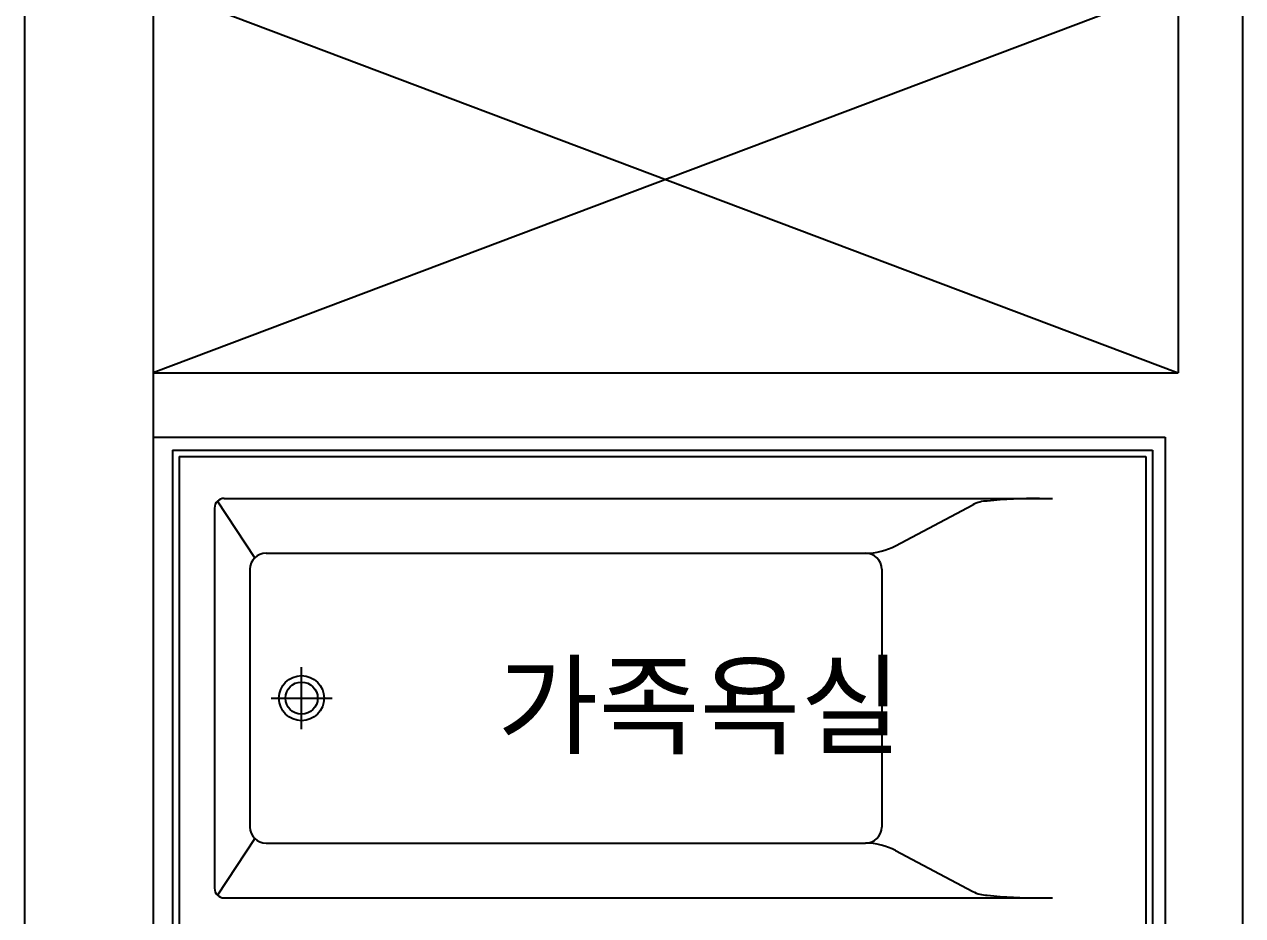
# Model space of a CAD drawing. Header units: millimetres. Extents: x -33000 to 294000, y 0 to 42408.
# Drawn here: x 8150 to 10040, y 16692 to 18075 of the extents above; entities that cross this region are included whole.
import ezdxf
from ezdxf.enums import TextEntityAlignment as Align

# ---------------------------------------------------------------- set-up
doc = ezdxf.new("R2010")
doc.units = ezdxf.units.MM
doc.header["$LTSCALE"] = 50
doc.layers.add('arch', color=8, linetype='Continuous')
doc.layers.add('실명', color=9, linetype='Continuous')
doc.styles.add('FORTELINE', font='malgun.ttf')

msp = doc.modelspace()

# ---------------------------------------------------------------- linework, layer by layer
at = {"layer": 'arch'}
for p, q in [((8349.6, 19544.5), (8349.6, 12799.5)), ((8149.6, 19294.5), (8149.6, 12909.5)), ((8349.6, 18214.5), (8349.6, 12799.5)), ((8349.6, 18134.5), (9939.6, 17534.5)), ((9939.6, 18134.5), (8349.6, 17534.5)), ((8379.6, 17414.5), (9899.6, 17414.5)), ((8379.6, 17414.5), (8379.6, 15194.5)), ((9899.6, 17414.5), (9899.6, 15954.5)), ((8389.6, 17404.5), (9889.6, 17404.5)), ((8389.6, 17404.5), (8389.6, 16654.5)), ((9889.6, 17404.5), (9889.6, 16654.5)), ((8506.9, 17247.2), (8449, 17335.1)), ((8459.6, 17339.5), (9744.6, 17339.5)), ((8444.6, 17324.5), (8444.6, 16734.5)), ((9501.2, 17266), (9621, 17329.5)), ((8524.6, 17254.5), (9454.6, 17254.5)), ((8499.6, 17229.5), (8499.6, 16829.5)), ((9479.6, 17229.5), (9479.6, 16829.5)), ((8579.6, 16981.5), (8579.6, 17077.6)), ((8532.3, 17029.5), (8626.9, 17029.5)), ((8506.9, 16811.8), (8449, 16723.9)), ((8524.6, 16804.5), (9454.6, 16804.5)), ((9501.2, 16793), (9621, 16729.5)), ((8459.6, 16719.5), (9744.6, 16719.5))]:
    msp.add_line(p, q, dxfattribs=at)
at = {"layer": 'arch', "ltscale": 2}
for p, q in [((9939.6, 18134.5), (9939.6, 17534.5)), ((10039.6, 18134.5), (10039.6, 15964.5)), ((8349.6, 17534.5), (9939.6, 17534.5)), ((8349.6, 17434.5), (9919.6, 17434.5)), ((9919.6, 17434.5), (9919.6, 15964.5))]:
    msp.add_line(p, q, dxfattribs=at)
at = {"layer": 'arch'}
for radius in [35, 25]:
    msp.add_circle((8579.6, 17029.5), radius, dxfattribs=at)
for centre, radius, start, end in [((8459.6, 17324.5), 15, 90, 180), ((9644.4, 17285.4), 50, 91.2, 117.919), ((9735.5, 16336.5), 1003.1, 90.6231, 95.2698), ((9454.6, 17354.5), 100, 270, 297.7679), ((8524.6, 17229.5), 25, 90, 180), ((9454.6, 17229.5), 25, 0, 90), ((8524.6, 16829.5), 25, 180, 270), ((9454.6, 16829.5), 25, 270, 0), ((9454.6, 16704.5), 100, 62.2321, 90), ((8459.6, 16734.5), 15, 180, 270), ((9644.4, 16773.7), 50, 242.081, 268.8), ((9735.5, 17722.5), 1003.1, 264.7302, 269.3769)]:
    msp.add_arc(centre, radius, start, end, dxfattribs=at)

# ---------------------------------------------------------------- texts
at = {"layer": '실명', "linetype": 'ByBlock', "style": 'FORTELINE'}
msp.add_text('가족욕실', height=125, dxfattribs=at).set_placement((9196.9, 17018.3), align=Align.MIDDLE_CENTER)

doc.saveas('drawing.dxf')
